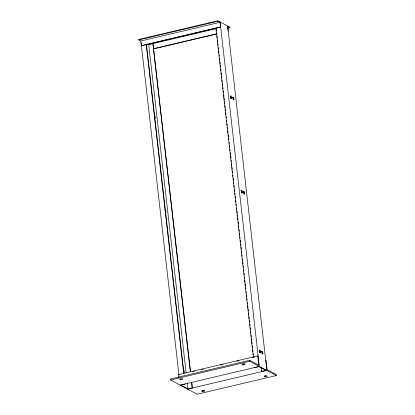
<?xml version="1.0" encoding="UTF-8"?>
<svg xmlns="http://www.w3.org/2000/svg" width="415" height="415" viewBox="0 0 415 415"><rect width="100%" height="100%" fill="white"/><g stroke="black" fill="none" stroke-linecap="round" stroke-linejoin="round"><path stroke-width="0.62" d="M227.991 28.121L229.879 27.675L229.817 27.162L217.885 20.75L138.641 39.467L138.703 39.975L140.69 41.044L219.934 22.332L220.681 27.063L141.437 45.78L140.69 41.044M138.703 39.975L217.942 21.264L219.934 22.332M141.214 45.66L220.458 26.944M190.578 371.913L152.896 43.414L148.689 44.405L186.102 372.763M148.964 44.55L216.288 28.651M153.353 48.773L216.874 33.776M153.576 48.892L217.092 33.895M178.839 377.692L178.486 374.615L257.731 355.904L258.172 356.143M192.768 371.586L194.651 371.14M201.571 369.506L203.459 369.065M220.438 365.055L222.954 364.458M236.789 361.19L238.677 360.744M252.512 357.476L254.4 357.03M257.731 355.904L258.784 365.127L249.721 360.262L170.477 378.978L170.596 380L197.115 394.25L276.359 375.534L276.24 374.512L267.182 369.641L266.129 360.417L265.688 360.179M170.596 380L249.84 361.289L276.359 375.534M180.1 385.104L259.344 366.393L220.095 21.938M184.898 383.974L185.163 384.119L180.956 385.11L187.933 388.86L192.41 388.009L191.751 382.215M261.351 367.555L261.787 371.42L265.999 370.424L259.017 366.673L254.54 367.524M187.611 389.146L266.855 370.429L227.612 25.974M229.879 27.675L227.887 26.607L228.193 31.099M261.787 371.42L262.057 371.565L261.912 370.273M178.486 374.615L178.932 374.854M230.538 97.141L230.688 98.433M241.177 190.501L241.468 193.074M259.37 350.172L259.66 352.75M217.885 20.75L217.942 21.264M216.225 29.009L216.443 30.938M216.666 32.873L216.812 34.16M217.029 36.089L217.253 38.024M217.47 39.954L217.693 41.884M217.911 43.819L218.057 45.105M218.352 47.678L218.498 48.97M218.721 50.9L218.938 52.83M219.156 54.764L219.307 56.051M219.597 58.624L219.748 59.916M219.966 61.845L220.183 63.775M220.334 65.062L220.552 66.997M220.77 68.926L220.993 70.856M221.211 72.791L221.434 74.721M221.651 76.651L221.797 77.942M222.02 79.872L222.238 81.802M222.461 83.737L222.679 85.666M222.902 87.596L223.047 88.888M223.265 90.818L223.488 92.747M223.706 94.682L223.929 96.612M224.074 97.899L224.292 99.833M224.515 101.763L224.733 103.693M224.956 105.628L225.174 107.558M225.392 109.487L225.542 110.779M225.76 112.709L225.978 114.639M226.201 116.574L226.346 117.86M226.642 120.433L226.787 121.719M227.005 123.654L227.228 125.584M227.446 127.514L227.596 128.806M227.814 130.735L228.032 132.665M228.255 134.6L228.473 136.53M228.696 138.46L228.841 139.751M229.137 142.324L229.282 143.611M229.5 145.546L229.723 147.475M229.941 149.405L230.086 150.697M230.309 152.627L230.527 154.556M230.75 156.491L230.968 158.421M231.186 160.351L231.337 161.643M231.554 163.572L231.778 165.502M231.995 167.437L232.213 169.367M232.436 171.296L232.582 172.583M232.877 175.161L233.023 176.448M233.24 178.377L233.463 180.312M233.681 182.242L233.832 183.529M234.05 185.464L234.268 187.393M234.491 189.323L234.708 191.258M234.932 193.188L235.077 194.474M235.295 196.409L235.518 198.339M235.736 200.269L235.959 202.204M236.177 204.133L236.322 205.42M236.617 207.998L236.763 209.285M236.986 211.214L237.204 213.149M237.422 215.079L237.572 216.365M237.79 218.3L238.013 220.23M238.231 222.16L238.449 224.095M238.672 226.025L238.817 227.311M239.04 229.241L239.258 231.176M239.476 233.106L239.699 235.035M239.917 236.97L240.067 238.257M240.285 240.186L240.503 242.121M240.726 244.051L240.871 245.338M241.094 247.273L241.312 249.202M241.53 251.132L241.753 253.067M241.971 254.997L242.121 256.283M242.412 258.861L242.557 260.148M242.78 262.078L242.998 264.013M243.221 265.942L243.366 267.229M243.657 269.807L243.807 271.094M244.025 273.023L244.248 274.958M244.466 276.888L244.611 278.175M244.834 280.104L245.052 282.039M245.275 283.969L245.493 285.899M245.711 287.834L245.862 289.12M246.152 291.698L246.303 292.985M246.52 294.915L246.738 296.844M246.961 298.779L247.107 300.066M247.402 302.639L247.548 303.93M247.765 305.86L247.988 307.79M248.134 309.082L248.352 311.011M248.575 312.941L248.793 314.876M249.016 316.806L249.233 318.736M249.457 320.671L249.602 321.957M249.892 324.53L250.043 325.822M250.261 327.751L250.484 329.681M250.702 331.616L250.847 332.903M251.07 334.832L251.288 336.762M251.511 338.697L251.729 340.627M251.874 341.913L252.097 343.848M252.315 345.778L252.538 347.708M252.756 349.643L252.974 351.572M253.197 353.502L253.342 354.794M215.883 28.22L253.368 357.222M249.721 360.262L249.84 361.289M152.896 43.414L190.309 371.773M191.486 382.075L192.145 387.869M187.274 383.066L187.933 388.86M146.433 44.172L183.99 373.816M146.241 44.67L183.726 373.671M141.074 42.574L178.922 374.807M265.465 375.788A1.613 0.467 -6.5 0 1 264.687 375.788M204.216 390.308A1.613 0.467 -6.5 0 1 202.261 390.531M232.623 97.157A1.411 0.519 76.7 0 1 233.297 98.454A1.411 0.519 76.7 0 1 233.199 99.823M230.569 96.093A1.411 0.519 76.7 0 1 231.124 97.447A1.411 0.519 76.7 0 1 230.989 98.635M240.892 190.309A1.411 0.519 76.7 0 1 241.016 190.246M241.162 190.283A1.411 0.519 76.7 0 1 241.836 191.58A1.411 0.519 76.7 0 1 241.738 192.949M243.372 191.471A1.411 0.519 76.7 0 1 243.999 192.591A1.411 0.519 76.7 0 1 244.041 193.987M259.11 350.234A1.411 0.519 76.7 0 1 259.961 351.152A1.411 0.519 76.7 0 1 259.956 352.875M261.59 351.396A1.411 0.519 76.7 0 1 262.301 352.875A1.411 0.519 76.7 0 1 262.041 354.12M183.248 370.31A1.411 0.519 76.7 0 1 183.518 370.911M183.612 371.269A1.411 0.519 76.7 0 1 183.612 372.488M165.025 210.384A1.411 0.519 76.7 0 1 165.17 210.659M165.388 211.344A1.411 0.519 76.7 0 1 165.388 212.563M154.551 116.672A1.411 0.519 76.7 0 1 154.546 118.394M154.193 115.764A1.411 0.519 76.7 0 1 154.966 116.107A1.411 0.519 76.7 0 1 155.277 117.964A1.411 0.519 76.7 0 1 154.556 117.948M164.942 210.078A1.411 0.519 76.7 0 1 165.715 210.421A1.411 0.519 76.7 0 1 166.021 212.278A1.411 0.519 76.7 0 1 165.3 212.262M183.259 369.858A1.411 0.519 76.7 0 1 184.234 371.311A1.411 0.519 76.7 0 1 183.679 372.395M244.186 363.789A1.613 0.467 -6.5 0 1 242.588 363.913M264.801 376.81A1.613 0.467 -6.5 0 0 267.338 376.213A1.613 0.467 -6.5 0 0 265.076 375.98A1.613 0.467 -6.5 0 0 264.801 376.81M202.375 391.553A1.613 0.467 -6.5 0 0 204.911 390.956A1.613 0.467 -6.5 0 0 202.65 390.723A1.613 0.467 -6.5 0 0 202.375 391.553M261.735 351.951A1.411 0.519 76.7 0 0 262.633 353.979A1.411 0.519 76.7 0 0 262.638 351.873A1.411 0.519 76.7 0 0 261.735 351.951M259.525 350.763A1.411 0.519 76.7 0 0 260.423 352.797A1.411 0.519 76.7 0 0 260.428 350.685A1.411 0.519 76.7 0 0 259.525 350.763M241.302 190.838A1.411 0.519 76.7 0 0 242.199 192.871A1.411 0.519 76.7 0 0 242.204 190.76A1.411 0.519 76.7 0 0 241.302 190.838M243.512 192.026A1.411 0.519 76.7 0 0 244.409 194.054A1.411 0.519 76.7 0 0 244.414 191.948A1.411 0.519 76.7 0 0 243.512 192.026M230.558 96.524A1.411 0.519 76.7 0 0 231.456 98.552A1.411 0.519 76.7 0 0 231.461 96.441A1.411 0.519 76.7 0 0 230.558 96.524M232.768 97.712A1.411 0.519 76.7 0 0 233.666 99.74A1.411 0.519 76.7 0 0 233.671 97.629A1.411 0.519 76.7 0 0 232.768 97.712M242.708 364.935A1.613 0.467 -6.5 0 0 245.239 364.339A1.613 0.467 -6.5 0 0 242.977 364.105A1.613 0.467 -6.5 0 0 242.708 364.935M180.276 379.678A1.613 0.467 -6.5 0 0 182.813 379.082A1.613 0.467 -6.5 0 0 180.551 378.848A1.613 0.467 -6.5 0 0 180.276 379.678"/></g></svg>
